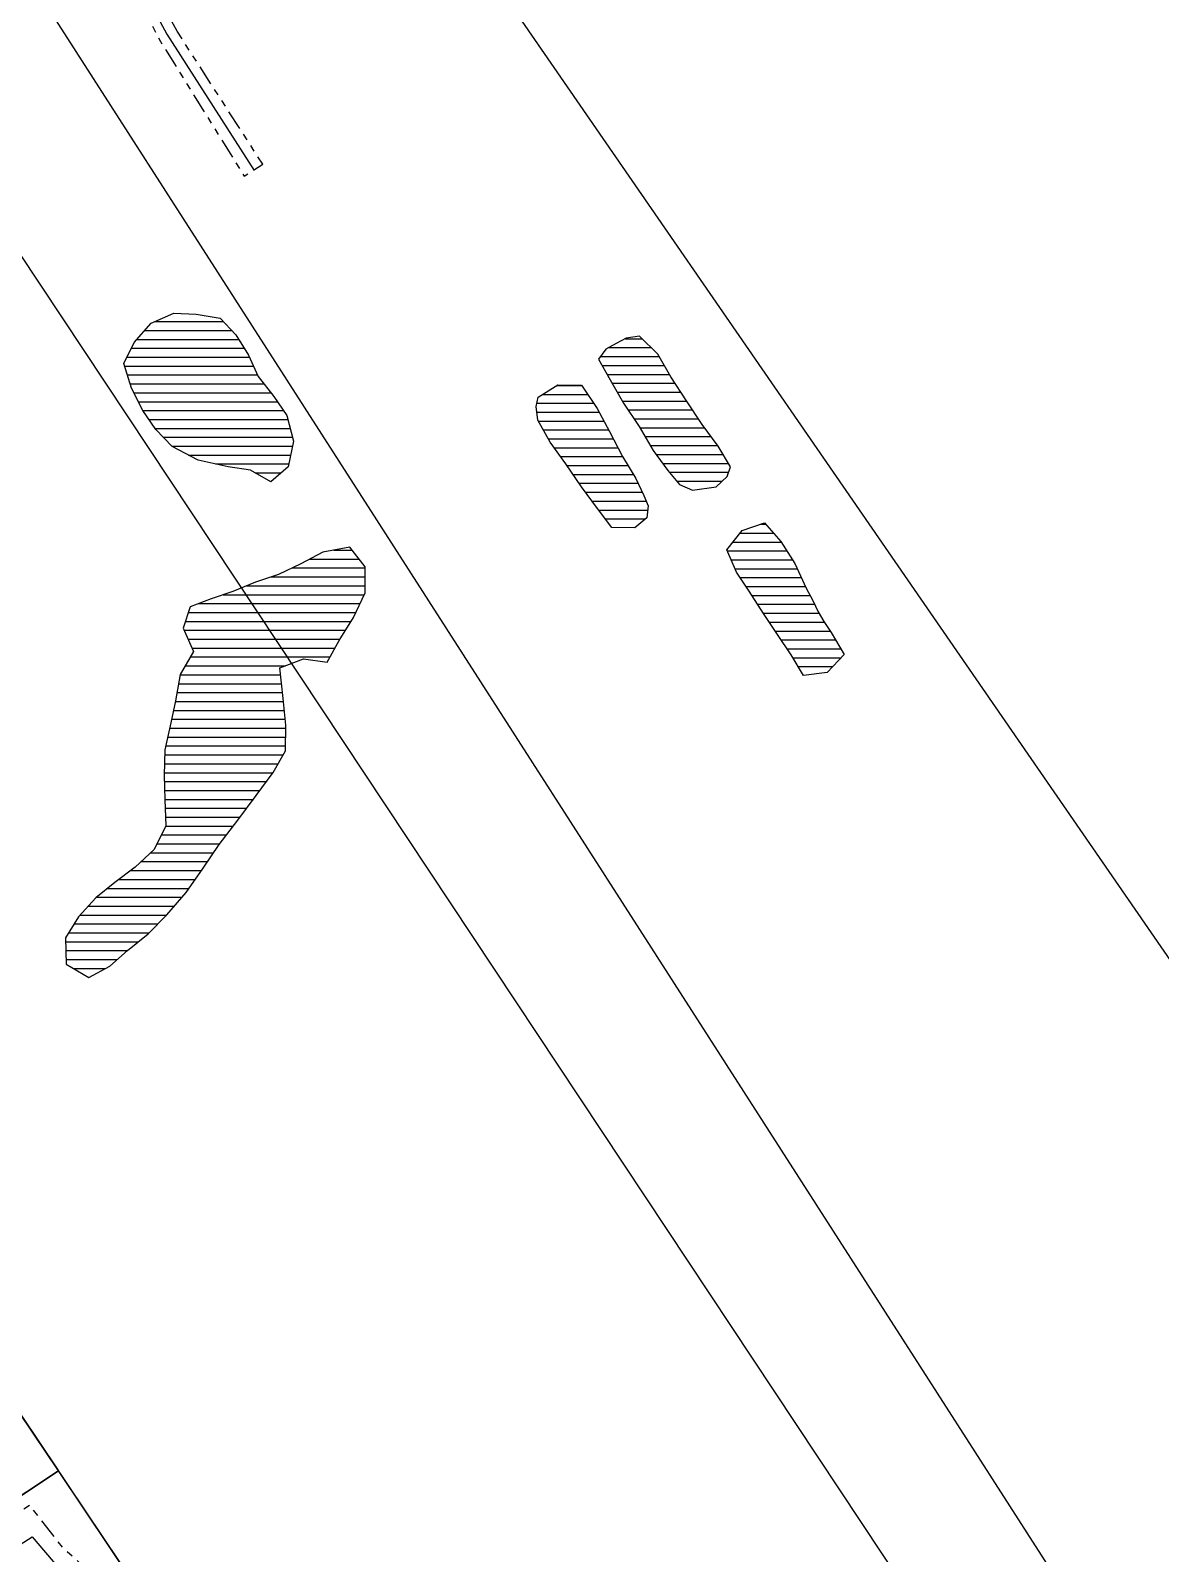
# Model space of a CAD drawing. Extents: x 205316 to 208372, y 4848714 to 4853250.
# Drawn here: x 206095.5 to 206349.5, y 4850879.9 to 4851222.2 of the extents above; entities that cross this region are included whole.
import ezdxf

# ---------------------------------------------------------------- set-up
doc = ezdxf.new("R2010")
doc.units = 0
doc.header["$LTSCALE"] = 1.5
doc.header["$MEASUREMENT"] = 0
doc.linetypes.add('TRACO_25', pattern=[8, 3, -1, 1, -1, 1, -1])
for name, color, linetype in [('CD-MALHA-LOTES', 40, 'CONTINUOUS'), ('HD-HACH-HIDROG', 160, 'CONTINUOUS'), ('HD-LAGOS-INTER', 170, 'CONTINUOUS'), ('HD-LAGOS-PERENE', 170, 'CONTINUOUS'), ('RU-QUADRAS', 6, 'CONTINUOUS'), ('SV-EIXO-RUA-N-PAV', 6, 'CONTINUOUS'), ('SV-RUA-NAO-PAV-S-GUIA-C-GUIA', 7, 'CONTINUOUS')]:
    doc.layers.add(name, color=color, linetype=linetype)

# ---------------------------------------------------------------- blocks, each defined once
blk = doc.blocks.new('*X10')
at = {"layer": 'HD-HACH-HIDROG', "color": 0}
for p, q in [((206210.593099, 4851140.400288), (206220.729388, 4851140.400389)), ((206213.801995, 4851142.400353), (206219.357727, 4851142.400409)), ((206209.284525, 4851136.400209), (206223.337701, 4851136.400349)), ((206209.294574, 4851138.400242), (206222.101049, 4851138.40037)), ((206209.650832, 4851134.40018), (206224.391559, 4851134.400327)), ((206210.760156, 4851132.400158), (206225.445417, 4851132.400304)), ((206211.869479, 4851130.400136), (206226.481184, 4851130.400282)), ((206213.197693, 4851128.400116), (206227.513111, 4851128.400259)), ((206214.654497, 4851126.400098), (206228.545981, 4851126.400236)), ((206216.087126, 4851124.400079), (206229.771146, 4851124.400216)), ((206217.423031, 4851122.400059), (206230.996311, 4851122.400195)), ((206218.758937, 4851120.40004), (206232.064671, 4851120.400173)), ((206220.196796, 4851118.400021), (206232.999408, 4851118.400149)), ((206221.704056, 4851116.400003), (206233.854242, 4851116.400125)), ((206223.211899, 4851114.399985), (206234.200755, 4851114.400095)), ((206224.722402, 4851112.399967), (206233.73757, 4851112.400057))]:
    blk.add_line(p, q, dxfattribs=at)
blk = doc.blocks.new('*X14')
at = {"layer": 'HD-HACH-HIDROG', "color": 0}
for p, q in [((206163.674709, 4851105.372135), (206167.796878, 4851105.372176)), ((206158.286764, 4851103.372048), (206169.344836, 4851103.372158)), ((206149.596325, 4851099.371895), (206170.681633, 4851099.372106)), ((206154.292048, 4851101.371975), (206170.671464, 4851101.372139)), ((206138.78197, 4851095.371721), (206170.515823, 4851095.372038)), ((206144.119518, 4851097.371807), (206170.691803, 4851097.372073)), ((206130.930388, 4851091.371576), (206168.616866, 4851091.371953)), ((206133.221474, 4851093.371632), (206169.566344, 4851093.371996)), ((206130.279018, 4851089.371537), (206167.538287, 4851089.371909)), ((206130.012814, 4851087.371501), (206166.284352, 4851087.371864)), ((206130.906764, 4851085.371477), (206165.030417, 4851085.371818)), ((206131.428749, 4851081.371416), (206162.79641, 4851081.37173)), ((206131.800714, 4851083.371453), (206163.90343, 4851083.371774)), ((206130.24497, 4851079.371371), (206152.762878, 4851079.371597)), ((206128.744477, 4851075.37129), (206151.921783, 4851075.371522)), ((206129.081791, 4851077.371327), (206151.694042, 4851077.371553)), ((206128.061715, 4851071.371218), (206152.363225, 4851071.371461)), ((206128.407162, 4851073.371254), (206152.149524, 4851073.371491)), ((206127.205134, 4851067.371143), (206152.735943, 4851067.371398)), ((206127.633424, 4851069.37118), (206152.549584, 4851069.371429)), ((206126.770928, 4851065.371106), (206152.853023, 4851065.371366)), ((206125.895095, 4851061.371031), (206152.811283, 4851061.3713)), ((206126.333012, 4851063.371068), (206152.832153, 4851063.371333)), ((206125.624564, 4851057.370962), (206151.134682, 4851057.371217)), ((206125.673092, 4851059.370996), (206152.275812, 4851059.371262)), ((206125.576036, 4851055.370929), (206149.988882, 4851055.371173)), ((206125.582318, 4851053.370896), (206148.523731, 4851053.371125)), ((206125.615652, 4851051.370863), (206147.05858, 4851051.371077)), ((206125.648986, 4851049.37083), (206145.578272, 4851049.37103)), ((206125.729286, 4851047.370798), (206144.078236, 4851047.370982)), ((206125.811059, 4851045.370766), (206142.5782, 4851045.370934)), ((206125.855756, 4851043.370733), (206141.06622, 4851043.370886)), ((206124.866971, 4851041.370691), (206139.547935, 4851041.370837)), ((206122.476727, 4851037.370601), (206136.646941, 4851037.370742)), ((206123.878185, 4851039.370648), (206138.02965, 4851039.370789)), ((206118.034699, 4851033.37049), (206133.901732, 4851033.370649)), ((206120.356369, 4851035.370546), (206135.27689, 4851035.370696)), ((206115.36988, 4851031.370431), (206132.513422, 4851031.370602)), ((206110.329461, 4851027.370314), (206129.541746, 4851027.370506)), ((206112.817905, 4851029.370372), (206131.125111, 4851029.370555)), ((206106.598846, 4851023.370211), (206126.051149, 4851023.370405)), ((206108.438137, 4851025.370262), (206127.798619, 4851025.370456)), ((206105.268665, 4851021.370165), (206124.088656, 4851021.370353)), ((206103.396274, 4851017.37008), (206119.727905, 4851017.370243)), ((206104.061886, 4851019.37012), (206122.126163, 4851019.3703)), ((206103.43369, 4851015.370047), (206117.277168, 4851015.370186)), ((206103.471105, 4851013.370015), (206114.972506, 4851013.37013)), ((206105.185253, 4851011.369999), (206112.295168, 4851011.37007))]:
    blk.add_line(p, q, dxfattribs=at)
blk = doc.blocks.new('*X13')
at = {"layer": 'HD-HACH-HIDROG', "color": 0}
for p, q in [((206123.475523, 4851156.750334), (206138.853537, 4851156.750488)), ((206121.18573, 4851154.750278), (206140.709933, 4851154.750473)), ((206118.141889, 4851150.750182), (206143.492394, 4851150.750435)), ((206119.4161, 4851152.750227), (206142.252206, 4851152.750456)), ((206116.645502, 4851146.750101), (206145.585582, 4851146.75039)), ((206117.152574, 4851148.750139), (206144.662815, 4851148.750414)), ((206117.263955, 4851144.750074), (206146.508349, 4851144.750366)), ((206117.882409, 4851142.750047), (206147.971967, 4851142.750348)), ((206118.711308, 4851140.750022), (206149.550456, 4851140.750331)), ((206119.72313, 4851138.75), (206150.989536, 4851138.750312)), ((206120.734953, 4851136.749977), (206152.33366, 4851136.750293)), ((206122.11554, 4851134.749957), (206153.319826, 4851134.750269)), ((206123.497976, 4851132.749938), (206153.831217, 4851132.750242)), ((206125.328621, 4851130.749924), (206154.342607, 4851130.750214)), ((206127.214645, 4851128.749909), (206154.334819, 4851128.750181)), ((206130.978586, 4851126.749914), (206153.94313, 4851126.750144)), ((206137.04137, 4851124.749942), (206153.551442, 4851124.750107)), ((206145.968088, 4851122.749998), (206151.813261, 4851122.750056))]:
    blk.add_line(p, q, dxfattribs=at)
blk = doc.blocks.new('*X12')
at = {"layer": 'HD-HACH-HIDROG', "color": 0}
for p, q in [((206254.962248, 4851109.210385), (206262.489736, 4851109.21046)), ((206259.558524, 4851111.210464), (206260.715684, 4851111.210476)), ((206252.117727, 4851105.210291), (206265.494489, 4851105.210425)), ((206253.387839, 4851107.210336), (206264.228347, 4851107.210445)), ((206252.980561, 4851103.210266), (206266.760631, 4851103.210404)), ((206253.843395, 4851101.210242), (206267.823134, 4851101.210382)), ((206254.995086, 4851099.210221), (206268.744008, 4851099.210358)), ((206256.331548, 4851097.210201), (206269.664882, 4851097.210334)), ((206257.640806, 4851095.210181), (206270.70769, 4851095.210312)), ((206258.919376, 4851093.210161), (206271.728628, 4851093.210289)), ((206260.197946, 4851091.210141), (206272.7076, 4851091.210266)), ((206261.536747, 4851089.210121), (206273.866158, 4851089.210244)), ((206262.877096, 4851087.210101), (206275.194171, 4851087.210225)), ((206264.210652, 4851085.210082), (206276.405928, 4851085.210204)), ((206265.539584, 4851083.210062), (206277.591277, 4851083.210183)), ((206266.827958, 4851081.210042), (206277.67093, 4851081.21015)), ((206268.033979, 4851079.210021), (206275.784182, 4851079.210098))]:
    blk.add_line(p, q, dxfattribs=at)
blk = doc.blocks.new('*X11')
at = {"layer": 'HD-HACH-HIDROG', "color": 0}
for p, q in [((206229.152063, 4851152.89041), (206232.992547, 4851152.890448)), ((206225.406482, 4851150.890339), (206235.002388, 4851150.890435)), ((206223.564563, 4851148.890288), (206236.781337, 4851148.89042)), ((206223.956379, 4851146.890259), (206237.935345, 4851146.890398)), ((206225.076563, 4851144.890237), (206239.089354, 4851144.890377)), ((206226.210674, 4851142.890215), (206240.355736, 4851142.890357)), ((206227.36658, 4851140.890194), (206241.669182, 4851140.890337)), ((206228.522486, 4851138.890172), (206242.982684, 4851138.890317)), ((206229.815177, 4851136.890152), (206244.298387, 4851136.890297)), ((206231.151082, 4851134.890133), (206245.61409, 4851134.890277)), ((206232.460578, 4851132.890113), (206246.98324, 4851132.890258)), ((206233.626031, 4851130.890091), (206248.439643, 4851130.890239)), ((206234.791485, 4851128.89007), (206249.896046, 4851128.890221)), ((206236.085883, 4851126.89005), (206251.120246, 4851126.8902)), ((206237.54778, 4851124.890031), (206252.322845, 4851124.890179)), ((206239.060115, 4851122.890014), (206252.404116, 4851122.890147)), ((206240.768065, 4851120.889998), (206250.958617, 4851120.8901))]:
    blk.add_line(p, q, dxfattribs=at)

msp = doc.modelspace()

# ---------------------------------------------------------------- linework, layer by layer
at = {"layer": 'CD-MALHA-LOTES', "linetype": 'Continuous'}
for p, q in [((206061.43, 4851286.41), (206444.34, 4850690.03)), ((206432.23, 4850660.85), (206023.09, 4851277.49)), ((206101.75, 4850898.45), (206090.08, 4850915.82)), ((206092.17, 4850892.1), (206101.75, 4850898.45)), ((206196.64, 4850757.16), (206101.75, 4850898.45))]:
    msp.add_line(p, q, dxfattribs=at)
at = {"layer": 'CD-MALHA-LOTES', "linetype": 'Continuous', "flags": 128}
msp.add_lwpolyline([(206473.65, 4850760.62), (206476.92, 4850806.14), (206397.24, 4850940.49), (206359.85, 4851001.46), (206149.05, 4851306.83)], dxfattribs=at)
at = {"layer": 'HD-LAGOS-INTER', "flags": 128}
for points in [[(206133.13, 4851125.63), (206127.29, 4851128.67), (206123.65, 4851132.53), (206120.74, 4851136.74), (206118.17, 4851141.82), (206116.46, 4851147.35), (206118.77, 4851152.02), (206122.61, 4851156.36), (206127.71, 4851158.66), (206132.71, 4851158.4), (206138.13, 4851157.53), (206141.62, 4851153.77), (206144.46, 4851149.19), (206146.67, 4851144.4), (206150.19, 4851139.94), (206153.1, 4851135.61), (206154.56, 4851129.9), (206153.43, 4851124.13), (206149.47, 4851120.75), (206144.9, 4851123.36), (206139.93, 4851124.1)], [(206151.52, 4851078.9), (206156.87, 4851080.93), (206162.17, 4851080.24), (206164.86, 4851085.1), (206168.07, 4851090.22), (206170.7, 4851095.76), (206170.67, 4851101.66), (206167.28, 4851106.04), (206161.18, 4851104.91), (206156.27, 4851102.3), (206151.24, 4851099.94), (206146.09, 4851098.16), (206140.94, 4851096.1), (206136.11, 4851094.47), (206131.35, 4851092.66), (206129.79, 4851087.87), (206132.15, 4851082.59), (206129.09, 4851077.42), (206128.1, 4851071.55), (206127.04, 4851066.6), (206125.7, 4851060.48), (206125.56, 4851054.71), (206125.65, 4851049.31), (206125.89, 4851043.44), (206123.25, 4851038.1), (206119.02, 4851034.11), (206114.41, 4851030.65), (206110.13, 4851027.21), (206106.24, 4851022.98), (206103.38, 4851018.24), (206103.49, 4851012.36), (206108.61, 4851009.37), (206113.29, 4851011.91), (206117.3, 4851015.39), (206121.91, 4851019.15), (206126.09, 4851023.41), (206130.5, 4851028.47), (206134.29, 4851033.93), (206137.9, 4851039.2), (206142.06, 4851044.68), (206146.23, 4851050.24), (206150.01, 4851055.4), (206152.8, 4851060.29), (206152.86, 4851066.04), (206152.3, 4851072.05)]]:
    msp.add_lwpolyline(points, close=True, dxfattribs=at)
at = {"layer": 'HD-LAGOS-PERENE', "flags": 128}
for points in [[(206244.3, 4851118.89), (206249.57, 4851119.59), (206252.08, 4851121.94), (206252.81, 4851124.08), (206250.02, 4851128.72), (206246.43, 4851133.65), (206242.95, 4851138.94), (206239.43, 4851144.3), (206236.47, 4851149.43), (206232.38, 4851153.5), (206229.38, 4851153.01), (206227.15, 4851151.84), (206224.8, 4851150.56), (206223.15, 4851148.33), (206225.76, 4851143.67), (206228.8, 4851138.41), (206232.28, 4851133.2), (206235.45, 4851127.76), (206238.71, 4851123.3), (206241.4, 4851120.15)], [(206234.29, 4851115.32), (206234.03, 4851112.64), (206231.3, 4851110.4), (206226.18, 4851110.47), (206222.94, 4851114.76), (206219.3, 4851119.59), (206215.82, 4851124.8), (206212.28, 4851129.66), (206209.54, 4851134.6), (206209.11, 4851137.63), (206209.63, 4851139.8), (206214.01, 4851142.53), (206219.31, 4851142.47), (206222.89, 4851137.25), (206225.63, 4851132.05), (206228.54, 4851126.41), (206231.56, 4851121.48), (206233.35, 4851117.65)], [(206272.53, 4851091.52), (206273.78, 4851089.34), (206275.44, 4851086.84), (206278.35, 4851081.93), (206274.52, 4851077.87), (206269.24, 4851077.21), (206266.43, 4851081.87), (206263.42, 4851086.4), (206260.23, 4851091.16), (206257.04, 4851096.15), (206254.18, 4851100.43), (206252.01, 4851105.46), (206255.45, 4851109.83), (206260.45, 4851111.51), (206264.14, 4851107.35), (206267.28, 4851102.39), (206269.84, 4851096.83), (206271.34, 4851094.03)]]:
    msp.add_lwpolyline(points, close=True, dxfattribs=at)
at = {"layer": 'RU-QUADRAS', "linetype": 'Continuous'}
msp.add_lwpolyline([(206366.06, 4850448.24), (206312.21, 4850469.63), (206324.94, 4850513.69), (206324.27, 4850513.99), (206325.71, 4850544.66), (206326.38, 4850554.21), (206300.23, 4850615.35), (206292.08, 4850610.66), (206266.93, 4850651.09), (206196.64, 4850757.16), (206076.87, 4850935.49), (205967.03, 4851102.65, 0.001262), (205867.86, 4851254.49)], format="xyb", dxfattribs=at)
msp.add_lwpolyline([(205970.55, 4850866.89), (206076.7, 4850935.75), (206101.75, 4850898.45), (205996.06, 4850828.42)], close=True, dxfattribs=at)
at = {"layer": 'SV-EIXO-RUA-N-PAV', "flags": 128}
for points in [[(206097.11, 4851310.05), (206101.36, 4851291.46), (206103.43, 4851283.32), (206106.67, 4851269.93), (206110.88, 4851257.21), (206119.78, 4851247.6), (206125.85, 4851240.75), (206127.21, 4851238.56), (206128.06, 4851236.76), (206128.31, 4851234.42), (206127.78, 4851233.8), (206125.26, 4851230.18), (206124.84, 4851228.59), (206124.46, 4851227.17), (206124.61, 4851224.14), (206126.13, 4851221.38), (206145.75, 4851190.71)], [(205993.65, 4850818.3), (206095.84, 4850883.65)], [(206095.84, 4850883.65), (206116.36, 4850859.51), (206135.88, 4850833.08), (206143.67, 4850822.54), (206152.9, 4850810.24), (206171.4, 4850785.57), (206188.27, 4850759.18)]]:
    msp.add_lwpolyline(points, dxfattribs=at)
at = {"layer": 'SV-RUA-NAO-PAV-S-GUIA-C-GUIA', "linetype": 'TRACO_25', "flags": 128}
for points in [[(206119.25, 4851227.38), (206121.7, 4851226.2), (206122.84, 4851223.22), (206124.71, 4851219.69), (206143.5, 4851189.43), (206147.68, 4851192.13), (206128.42, 4851222.02), (206126.9, 4851224.78), (206126.75, 4851227.81), (206127.13, 4851229.23), (206127.55, 4851230.82), (206130.07, 4851234.44), (206130.6, 4851235.06), (206130.35, 4851237.4), (206129.5, 4851239.2), (206128.14, 4851241.39), (206122.07, 4851248.24), (206112.42, 4851259.37), (206109.96, 4851266.11), (206107.65, 4851272.11), (206105.39, 4851283.73), (206103.97, 4851290.13), (206106.81, 4851291.19), (206102.9, 4851295.28), (206100.24, 4851304.81)], [(205804.13, 4851092.74), (205824.28, 4851061.05), (205884.36, 4850971.75), (205935.78, 4850892.72), (205969.94, 4850842.06), (205991.31, 4850810.38), (206001.51, 4850795.25), (206009.3, 4850784.46), (206013.69, 4850778.04), (206019.59, 4850769.48), (206025.65, 4850760.82), (206032.67, 4850751.16), (206038.15, 4850742.11), (206044.11, 4850733.29), (206050.55, 4850724.24), (206056.13, 4850716.61), (206062.99, 4850707.46), (206066.42, 4850702.93), (206068.94, 4850698.5), (206071.72, 4850693.96), (206074.65, 4850689.48), (206077.68, 4850685.15), (206080.61, 4850680.17), (206083.67, 4850675.79), (206086.94, 4850670.89), (206089.66, 4850667.08), (206092.82, 4850662.4), (206095.95, 4850658.32), (206098.68, 4850653.39), (206101.01, 4850648.55), (206103.94, 4850644.07), (206106.77, 4850639.39), (206109.26, 4850634.01), (206111.89, 4850629.02), (206114.92, 4850623.94), (206117.65, 4850619.56), (206120.38, 4850614.53), (206123.21, 4850610.39), (206126.39, 4850605.42), (206129.62, 4850600.69), (206132.5, 4850596.05), (206135.57, 4850591.97), (206138.85, 4850587.45), (206141.98, 4850582.72), (206145.61, 4850578.29), (206148.94, 4850573.86), (206151.97, 4850569.13), (206155.05, 4850564.7), (206157.97, 4850560.42), (206160.8, 4850556.14), (206164.38, 4850551.71), (206167.51, 4850547.03), (206170.84, 4850542.1), (206174.26, 4850538.07), (206177.69, 4850533.7), (206180.72, 4850529.31), (206183.7, 4850525.08), (206186.52, 4850520.95), (206189.2, 4850516.62), (206192.38, 4850512.19), (206195.41, 4850507.81), (206198.63, 4850503.68), (206202.21, 4850499.7), (206206.48, 4850496.38), (206211, 4850493.71), (206216.31, 4850491.69), (206221.36, 4850490.93), (206226.96, 4850490.81), (206232.61, 4850490.95), (206237.75, 4850491.93), (206243.19, 4850493.47), (206248.53, 4850495.3), (206253.17, 4850497.53), (206257.09, 4850500.95), (206260.97, 4850504.83), (206265.34, 4850508.36), (206269.77, 4850511.84), (206278.88, 4850518.59), (206288.09, 4850524.15), (206297.91, 4850528.47), (206312.95, 4850538.29), (206323.64, 4850545.13), (206325.63, 4850548.41), (206325.77, 4850552.11), (206324.67, 4850556.04), (206299.62, 4850612.08), (206187.27, 4850537.71), (206154.27, 4850584.24), (206194.65, 4850610.45), (206280.85, 4850661.86), (206278.75, 4850670.24), (206243.78, 4850651.22), (206149.78, 4850591.32), (206122.15, 4850634.49), (206181.84, 4850674.32), (206234.97, 4850707.01), (206230.7, 4850717.48), (206205.9, 4850703.22), (206115.59, 4850643.95), (206088.12, 4850686.57), (206203.66, 4850762.96), (206195.25, 4850772.96), (206190.61, 4850771.83), (206184.52, 4850778.49), (206165.85, 4850804.62), (206139.93, 4850839.4), (206132.92, 4850848.3), (206117.5, 4850867.91), (206102.75, 4850881.18), (206095.31, 4850890.71), (206092.41, 4850888.81), (206054.88, 4850862.36), (206025.65, 4850843.45), (205995.35, 4850824.19), (205992.08, 4850829.16), (205983.61, 4850842), (205966.49, 4850867.95), (205994.1, 4850886.14), (206057.63, 4850928.53), (206063.91, 4850933.15), (206065.42, 4850936.7), (206065.66, 4850942.17), (206064.62, 4850946.93), (206061.73, 4850952.96), (206035.67, 4850996.01), (206032.37, 4850996.18), (206029.19, 4850994.04), (205997.08, 4850973.45), (205960.02, 4850949.18), (205928.31, 4850927.84), (205913.62, 4850950.48), (205898.88, 4850972.77), (205993.76, 4851036.42), (205997.8, 4851040.5), (205999.18, 4851044.09), (205999.25, 4851050.36), (205998.19, 4851053.6), (205968.15, 4851095.65), (205965.5, 4851096.18), (205961.93, 4851094.56), (205861.95, 4851033.13), (205860.09, 4851033.01), (205858.98, 4851033.38), (205857.87, 4851034.25), (205796.29, 4851130.61)]]:
    msp.add_lwpolyline(points, dxfattribs=at)

# ---------------------------------------------------------------- block references
at = {"layer": 'HD-LAGOS-INTER'}
for name in ['*X13', '*X14']:
    msp.add_blockref(name, (0, 0), dxfattribs=at)
at = {"layer": 'HD-LAGOS-PERENE'}
for name in ['*X11', '*X10', '*X12']:
    msp.add_blockref(name, (0, 0), dxfattribs=at)

doc.saveas('drawing.dxf')
